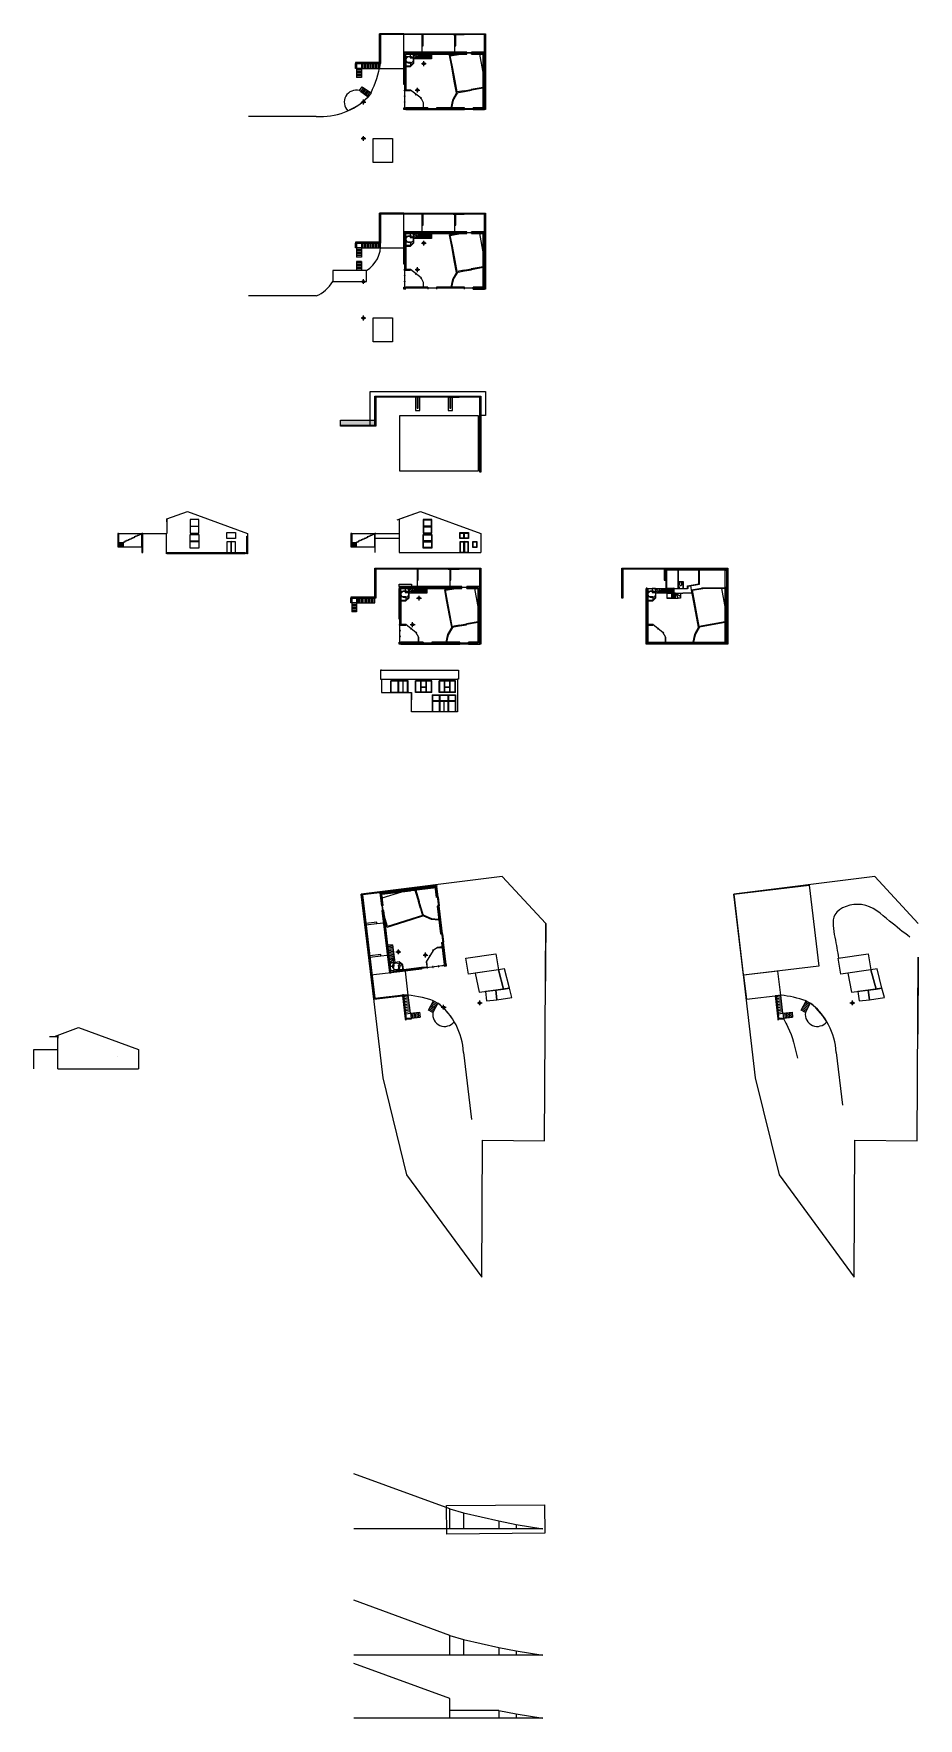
# Model space of a CAD drawing. Header units: centimetres. Extents: x 0 to 367702, y -133115 to 216934.
# Drawn here: x 183934 to 367702, y -133115 to 216934 of the extents above; entities that cross this region are included whole.
import ezdxf

# ---------------------------------------------------------------- set-up
doc = ezdxf.new("R2010")
doc.units = ezdxf.units.CM
doc.header["$PDMODE"] = 34
doc.header["$PDSIZE"] = 500
for name, color, linetype in [('A-FP 1', 2, 'Continuous'), ('A-Roof', 2, 'Continuous'), ('A-Wall', 30, 'Continuous'), ('AC-Calcul ratios', 4, 'Continuous'), ('cabanon', 3, 'Continuous'), ('Facade-VUE', 233, 'Continuous'), ('HACHURES', 18, 'Continuous'), ('I-Cloison', 11, 'Continuous'), ('I-STAIRS', 44, 'Continuous'), ('IS-Ouate', 253, 'Continuous'), ('Isolant pourtour radier', 36, 'Continuous'), ('Menuiseries', 60, 'Continuous'), ('Mobilier PMR', 201, 'Continuous'), ('Mur de soutenement', 1, 'Continuous'), ('Mur de soutenement-ajout-escalier', 244, 'Continuous'), ('Mur de soutenement-fondations', 242, 'Continuous'), ('Plan de masse ou contour exterieur', 30, 'Continuous'), ('Portes', 3, 'Continuous'), ('Radier', 5, 'Continuous')]:
    doc.layers.add(name, color=color, linetype=linetype)
picture_1 = doc.add_image_def('image1.png', size_in_pixel=(2332, 680))

msp = doc.modelspace()

# ---------------------------------------------------------------- hatches: boundary and pattern name
at = {"layer": 'HACHURES'}
h = msp.add_hatch(dxfattribs=at)
h.set_pattern_fill('AR-CONC', color=256)
h.set_pattern_definition([(50, (199215.38, 163481.26), (182.18467, -15.9391), [19.05, -209.55]), (355, (199215.38, 163481.26), (-35.2434, 191.05685), [15.24, -167.6406]), (100.45144, (199230.56, 163479.94), (146.94125, 175.11775), [16.19, -178.09024]), (46.1842, (199215.38, 163532.06), (271.07904, -42.0423), [28.575, -314.325]), (96.63556, (199237.97, 163528.56), (237.4041, 247.4261), [24.285, -267.1356]), (351.18415, (199215.38, 163532.06), (237.4041, 247.4261), [22.86, -251.4597]), (21, (199240.78, 163519.36), (151.6144, -102.2652), [19.05, -209.55]), (326, (199240.78, 163519.36), (61.80203, 184.18797), [15.24, -167.64]), (71.45144, (199253.42, 163510.84), (213.4164, 81.92277), [16.19, -178.08994]), (37.5, (199215.38, 163481.264), (3.0886, 84.55504), [0, -165.608, 0, -170.18, 0, -168.275]), (7.5, (199215.38, 163481.26), (66.81966, 100.18057), [0, -97.028, 0, -161.798, 0, -64.135]), (327.5, (199158.74, 163481.264), (135.590595, -5.728744), [0, -63.5, 0, -198.12, 0, -262.89]), (317.5, (199133.34, 163481.26), (148.12918, 25.4265), [0, -82.55, 0, -131.572, 0, -186.69])])
h.paths.add_polyline_path([(247701, 135408), (247701, 136608), (254801, 136608), (254801, 135408)])

# ---------------------------------------------------------------- linework, layer by layer
at = {"layer": 'A-FP 1'}
for p, q in [((206581, 113106), (211581, 113106)), ((254801, 112106), (259841, 112106)), ((255001, 113106), (259841, 113106)), ((183934, 5842), (188934, 5842))]:
    msp.add_line(p, q, dxfattribs=at)
at = {"layer": 'A-Roof'}
for p, q in [((211581, 116106), (215860, 117663)), ((211581, 116106), (215860, 117663)), ((211581, 115506), (211581, 116106)), ((211581, 116106), (211581, 113106)), ((215860, 117663), (228381, 113106)), ((259465, 115911), (264280, 117663)), ((260001, 116106), (264280, 117663)), ((264280, 117663), (276801, 113106)), ((228381, 113106), (228381, 112506)), ((276801, 113106), (276801, 112506)), ((188229, 8586), (193213, 10400)), ((188934, 8242), (188934, 8842)), ((188934, 8842), (188934, 8242)), ((193213, 10400), (205734, 5842)), ((205734, 5842), (205734, 5242))]:
    msp.add_line(p, q, dxfattribs=at)
at = {"layer": 'A-Wall'}
for p, q in [((273886, 212714), (273886, 213094)), ((274886, 212714), (274886, 213094)), ((261221, 206353), (260841, 206353)), ((260841, 201554), (261221, 201554)), ((265841, 201554), (265841, 201176)), ((267641, 201554), (267641, 201174)), ((273451, 201174), (273451, 201554)), ((275251, 201174), (275251, 201554)), ((273886, 175411), (273886, 175791)), ((274886, 175411), (274886, 175791)), ((261221, 169050), (260841, 169050)), ((260841, 164251), (261221, 164251)), ((265841, 164251), (265841, 163873)), ((267641, 164251), (267641, 163871)), ((273451, 163871), (273451, 164251)), ((275251, 163871), (275251, 164251)), ((259841, 116047), (259841, 109106)), ((211421, 113106), (211421, 108856)), ((272886, 101653), (272886, 102033)), ((273886, 101653), (273886, 102033)), ((311523, 101653), (313023, 101653)), ((260221, 95292), (259841, 95292)), ((259841, 90493), (260221, 90493)), ((264841, 90493), (264841, 90115)), ((266641, 90493), (266641, 90113)), ((272451, 90113), (272451, 90493)), ((274251, 90113), (274251, 90493)), ((256532, 35748), (256154, 35703)), ((267947, 37477), (267570, 37432)), ((268160, 35690), (267783, 35645)), ((256650, 34755), (256273, 34710)), ((268471, 29876), (268848, 29921)), ((268684, 28089), (269059, 28133)), ((264466, 22933), (264511, 22556)), ((269276, 23124), (269231, 23501)), ((188934, 1842), (188934, 8842))]:
    msp.add_line(p, q, dxfattribs=at)
for points in [[(273886, 213094), (260841, 213094), (260841, 212714)], [(260841, 206354), (260841, 212714)], [(261221, 212714), (273886, 212714)], [(261221, 211714), (261221, 206355)], [(274886, 212714), (277301, 212714), (277601, 212714), (277601, 213094), (276471, 213094), (274886, 213094)], [(261221, 201174), (260841, 201174), (260841, 201554)], [(265841, 201554), (261221, 201554)], [(261221, 201174), (273451, 201174)], [(273451, 201554), (267641, 201554)], [(275251, 201174), (277601, 201174), (277601, 201554), (275251, 201554)], [(273886, 175791), (260841, 175791), (260841, 175411)], [(260841, 169051), (260841, 175411)], [(261221, 175411), (273886, 175411)], [(274886, 175411), (277301, 175411), (277601, 175411), (277601, 175791), (276471, 175791), (274886, 175791)], [(261221, 174411), (261221, 169052)], [(261221, 163871), (260841, 163871), (260841, 164251)], [(265841, 164251), (261221, 164251)], [(273451, 164251), (267641, 164251)], [(275251, 163871), (277601, 163871), (277601, 164251), (275251, 164251)], [(272886, 102033), (259841, 102033), (259841, 101653)], [(259841, 95293), (259841, 101653)], [(260221, 101653), (272886, 101653)], [(273886, 101653), (276301, 101653), (276601, 101653), (276601, 102033), (275471, 102033), (273886, 102033)], [(260221, 100653), (260221, 95293)], [(260221, 90113), (259841, 90113), (259841, 90493)], [(264841, 90493), (260221, 90493)], [(260221, 90113), (272451, 90113)], [(272451, 90493), (266641, 90493)], [(274251, 90113), (276601, 90113), (276601, 90493), (274251, 90493)], [(267947, 37477), (267669, 39811), (267292, 39766), (267570, 37432)], [(256532, 35748), (256246, 38147), (256210, 38445), (255833, 38400), (255967, 37278), (256154, 35703)], [(267783, 35645), (268471, 29876)], [(269608, 23546), (268160, 35690)], [(256273, 34710), (257817, 21758), (258194, 21802)], [(258149, 22180), (256650, 34755)], [(268684, 28089), (269231, 23501)], [(264510, 22555), (258194, 21802)], [(259142, 22298), (264464, 22933)], [(269608, 23546), (269653, 23169), (269276, 23124)]]:
    msp.add_lwpolyline(points, dxfattribs=at)
for points in [[(311143, 90493), (311143, 101653), (311523, 101653), (311523, 90493)], [(311143, 90493), (327903, 90493), (327903, 90113), (311143, 90113)]]:
    msp.add_lwpolyline(points, close=True, dxfattribs=at)
at = {"layer": 'AC-Calcul ratios'}
for p, q in [((261221, 210614), (261221, 212714)), ((261221, 212714), (263021, 212714)), ((261221, 210218), (262181, 210218)), ((261221, 210118), (261221, 210218)), ((261221, 210118), (262221, 210118)), ((262181, 210218), (262758, 210784)), ((262221, 210118), (262901, 210784)), ((262901, 210784), (262758, 210784)), ((270309, 212458), (271760, 212714)), ((270764, 210029), (270309, 212458)), ((270481, 212336), (272623, 212714)), ((270911, 210054), (270482, 212337)), ((270911, 210054), (270764, 210029)), ((272623, 212714), (271760, 212714)), ((271464, 207108), (271316, 207082)), ((271772, 204649), (271316, 207082)), ((271893, 204824), (271464, 207108)), ((251873, 204917), (253443, 203846)), ((270909, 203154), (270562, 201554)), ((271051, 203099), (270716, 201554)), ((270909, 203154), (271051, 203099)), ((271772, 204649), (273407, 204937)), ((271930, 204676), (271772, 204649)), ((271902, 204574), (271772, 204649)), ((273380, 205086), (271893, 204824)), ((271902, 204574), (271965, 204683)), ((273407, 204937), (273380, 205086)), ((277301, 205777), (274847, 205345)), ((274873, 205195), (274847, 205345)), ((277301, 205625), (274873, 205196)), ((277301, 205625), (277301, 205777)), ((270562, 201554), (270716, 201554)), ((261221, 173311), (261221, 175411)), ((261221, 175411), (263021, 175411)), ((270309, 175155), (271760, 175411)), ((270764, 172726), (270309, 175155)), ((270481, 175033), (272623, 175411)), ((270911, 172751), (270482, 175033)), ((272623, 175411), (271760, 175411)), ((261221, 172915), (262181, 172915)), ((261221, 172815), (261221, 172915)), ((261221, 172815), (262221, 172815)), ((262181, 172915), (262758, 173481)), ((262221, 172815), (262901, 173481)), ((262901, 173481), (262758, 173481)), ((270911, 172751), (270764, 172726)), ((271464, 169805), (271316, 169779)), ((271772, 167345), (271316, 169779)), ((271893, 167521), (271464, 169805)), ((277301, 168474), (274847, 168042)), ((274873, 167892), (274847, 168042)), ((277301, 168322), (274873, 167893)), ((270909, 165851), (270562, 164251)), ((271051, 165796), (270716, 164251)), ((270909, 165851), (271051, 165796)), ((271772, 167345), (273407, 167634)), ((271930, 167373), (271772, 167345)), ((271902, 167270), (271772, 167345)), ((273380, 167783), (271893, 167521)), ((271902, 167270), (271965, 167379)), ((273407, 167634), (273380, 167783)), ((270562, 164251), (270716, 164251)), ((260221, 99553), (260221, 101653)), ((260221, 101653), (262021, 101653)), ((269309, 101397), (270760, 101653)), ((269481, 101275), (271623, 101653)), ((271623, 101653), (270760, 101653)), ((311523, 96493), (311523, 101653)), ((319763, 102192), (322133, 102610)), ((319763, 101653), (319763, 102192)), ((319863, 101653), (319763, 101653)), ((319863, 102108), (322233, 102526)), ((319863, 101653), (319863, 102108)), ((320611, 101397), (322629, 101753)), ((320782, 101275), (322925, 101653)), ((260221, 99157), (261181, 99157)), ((260221, 99057), (260221, 99157)), ((260221, 99057), (261221, 99057)), ((261181, 99157), (261758, 99723)), ((261221, 99057), (261901, 99723)), ((261901, 99723), (261758, 99723)), ((269764, 98967), (269309, 101397)), ((269911, 98993), (269482, 101275)), ((269911, 98993), (269764, 98967)), ((311523, 99157), (312482, 99157)), ((311523, 99057), (312523, 99057)), ((312482, 99157), (313060, 99723)), ((312523, 99057), (313203, 99723)), ((313203, 99723), (313060, 99723)), ((322074, 93587), (320611, 101397)), ((322195, 93763), (320784, 101275)), ((270464, 96047), (270316, 96021)), ((270772, 93587), (270316, 96021)), ((270893, 93763), (270464, 96047)), ((276301, 94716), (273847, 94283)), ((276301, 94564), (273873, 94135)), ((276301, 94564), (276301, 94716)), ((327577, 94712), (322195, 93763)), ((327603, 94564), (322267, 93621)), ((327603, 90493), (327603, 95493)), ((269909, 92093), (269562, 90493)), ((270051, 92038), (269716, 90493)), ((269909, 92093), (270051, 92038)), ((270772, 93587), (272407, 93875)), ((270930, 93615), (270772, 93587)), ((270902, 93512), (270772, 93587)), ((272380, 94025), (270893, 93763)), ((270902, 93512), (270965, 93621)), ((272407, 93875), (272380, 94025)), ((273873, 94134), (273847, 94283)), ((321211, 92093), (320864, 90493)), ((321353, 92038), (321017, 90493)), ((322074, 93587), (321211, 92093)), ((322267, 93621), (321353, 92038)), ((269562, 90493), (269716, 90493)), ((321714, 90493), (327603, 90493)), ((263285, 38986), (263134, 38968)), ((263134, 38968), (263854, 36582)), ((263285, 38986), (263998, 36626)), ((263999, 36626), (263854, 36582)), ((264430, 35200), (264284, 35156)), ((264284, 35156), (264721, 33711)), ((264909, 33611), (264430, 35200)), ((257428, 31419), (256800, 33502)), ((256800, 33502), (256902, 32644)), ((257327, 31234), (256902, 32644)), ((259686, 31974), (257327, 31234)), ((259643, 32116), (257428, 31420)), ((259643, 32116), (259686, 31974)), ((264721, 33711), (262503, 33014)), ((262503, 33014), (262547, 32870)), ((264909, 33611), (262547, 32870)), ((264968, 33749), (264853, 33799)), ((264863, 33764), (264909, 33611)), ((264968, 33749), (264909, 33611)), ((266495, 32931), (266533, 33078)), ((266495, 32931), (268125, 32776)), ((266533, 33078), (268107, 32928)), ((268125, 32776), (268107, 32928)), ((258149, 22180), (257936, 23967)), ((260235, 22428), (258149, 22180)), ((260609, 23480), (259867, 24076)), ((259867, 24076), (259884, 23935)), ((260515, 23428), (259884, 23935)), ((260628, 22475), (260515, 23428)), ((260727, 22487), (260609, 23480)), ((260727, 22487), (260628, 22475)), ((266998, 13821), (267876, 15506)), ((344392, 13821), (345270, 15506))]:
    msp.add_line(p, q, dxfattribs=at)
for points in [[(262801, 212714), (262901, 212714), (262901, 211714), (262801, 211714)], [(262801, 175411), (262901, 175411), (262901, 174411), (262801, 174411)], [(259841, 102033), (259841, 102533), (262441, 102533), (262441, 102033)], [(261801, 101653), (261901, 101653), (261901, 100653), (261801, 100653)], [(313103, 101653), (313203, 101653), (313203, 100653), (313103, 100653)], [(257962, 23749), (257951, 23848), (258944, 23966), (258955, 23867)]]:
    msp.add_lwpolyline(points, close=True, dxfattribs=at)
for points in [[(276516, 212714), (277301, 208527)], [(276516, 175411), (277301, 171224)], [(275516, 101653), (276301, 97466)], [(326818, 101653), (327603, 97466)], [(256339, 37367), (260403, 38642)]]:
    msp.add_lwpolyline(points, dxfattribs=at)
msp.add_lwpolyline([(317833, 101653), (318103, 101653), (318103, 101803, 0.4142136), (317853, 102053), (317833, 102053)], format="xyb", close=True, dxfattribs=at)
msp.add_lwpolyline([(318067, 102953), (318067, 102503, 0.4142136), (318317, 102253), (318350, 102253, 0.4142136), (318600, 102503), (318600, 102953), (318067, 102953)], format="xyb", dxfattribs=at)
for centre, radius, start, end in [((250932, 202703), 2488, 74.14847, 225.85153), ((244500, 212265), 12282, 292.49612, 316.72653), ((260575, 5630), 12282, 29.29512, 53.52553), ((337969, 5630), 12282, 29.29512, 53.52553), ((269308, 13148), 2488, 170.94747, 322.65053), ((346702, 13148), 2488, 170.94747, 322.65053)]:
    msp.add_arc(centre, radius, start, end, dxfattribs=at)
at = {"layer": 'cabanon'}
for p, q in [((270408, -89596), (250408, -82317)), ((273252, -90443), (273252, -93733)), ((270408, -93733), (250408, -93733)), ((280528, -92104), (280528, -93733)), ((284175, -92830), (284175, -93733)), ((270408, -115877), (250408, -108598)), ((273252, -116724), (273252, -120014)), ((280528, -118384), (280528, -120014)), ((270408, -120014), (250408, -120014)), ((270408, -128978), (250408, -121698)), ((284175, -119111), (284175, -120014)), ((280528, -131485), (270408, -131485)), ((280528, -131485), (280528, -133115)), ((284175, -132212), (284175, -133115)), ((270408, -133115), (250408, -133115))]:
    msp.add_line(p, q, dxfattribs=at)
for points in [[(281253, 41808), (251996, 38144), (256449, -15), (261405, -20194), (276998, -41482), (277141, -13011), (290062, -13100), (290308, 32057), (281253, 41808)], [(358647, 41808), (329390, 38144), (333843, -15), (338798, -20194), (354391, -41482), (354535, -13011), (367456, -13100), (367663, 25057)], [(367702, 32057), (358647, 41808)], [(280464, 22424), (274229, 21485), (273691, 24826), (279926, 25765), (280464, 22424)], [(357858, 22424), (351623, 21485), (351084, 24826), (357320, 25765), (357858, 22424)], [(281524, 18429), (282763, 18589), (281752, 22619), (280464, 22424), (281524, 18429)], [(358917, 18429), (360157, 18589), (359145, 22619), (357858, 22424), (358917, 18429)], [(277758, 17942), (278016, 15939), (280165, 16206), (279905, 18220), (277758, 17942)], [(282763, 18589), (279905, 18220), (280165, 16206), (283258, 16636), (282763, 18589)], [(355151, 17942), (355410, 15939), (357558, 16206), (357298, 18220), (355151, 17942)], [(360157, 18589), (357298, 18220), (357558, 16206), (360652, 16636), (360157, 18589)], [(289719, -93733), (270408, -93733), (270408, -89596)], [(270408, -89596), (273252, -90443), (280528, -92104), (284175, -92830), (289719, -93733)], [(289719, -120014), (270408, -120014), (270408, -115877)], [(270408, -115877), (273252, -116724), (280528, -118384), (284175, -119111), (289719, -120014)], [(289719, -133115), (270408, -133115), (270408, -128978)], [(280528, -131485), (284175, -132212), (289719, -133115)]]:
    msp.add_lwpolyline(points, dxfattribs=at)
for points in [[(275636, 21697), (276450, 17773), (281524, 18429), (280464, 22424)], [(353030, 21697), (353844, 17773), (358917, 18429), (357858, 22424)]]:
    msp.add_lwpolyline(points, close=True, dxfattribs=at)
msp.add_spline([(365952, 29178), (361751, 32543), (355914, 35966), (350374, 33826), (350371, 29166), (351135, 24833)], degree=3, dxfattribs=at)
at = {"layer": 'Facade-VUE'}
for p, q in [((273271, 112086), (273271, 113176)), ((273351, 112006), (273351, 113256)), ((273431, 112086), (273431, 113176))]:
    msp.add_line(p, q, dxfattribs=at)
for points in [[(216421, 114606), (218221, 114606), (218221, 115956), (216421, 115956)], [(264841, 114606), (266641, 114606), (266641, 115956), (264841, 115956)], [(264921, 114686), (266561, 114686), (266561, 115876), (264921, 115876)], [(216421, 113156), (218221, 113156), (218221, 114506), (216421, 114506)], [(218221, 111506), (216421, 111506), (216421, 112856), (218221, 112856)], [(225831, 112006), (224031, 112006), (224031, 113256), (225831, 113256)], [(264841, 113156), (266641, 113156), (266641, 114506), (264841, 114506)], [(266641, 111506), (264841, 111506), (264841, 112856), (266641, 112856)], [(264921, 113236), (266561, 113236), (266561, 114426), (264921, 114426)], [(266561, 111586), (264921, 111586), (264921, 112776), (266561, 112776)], [(274251, 112006), (272451, 112006), (272451, 113256), (274251, 113256)], [(218221, 110056), (216421, 110056), (216421, 111406), (218221, 111406)], [(224031, 109106), (224931, 109106), (224931, 111356), (224031, 111356)], [(224931, 109106), (225831, 109106), (225831, 111356), (224931, 111356)], [(266641, 110056), (264841, 110056), (264841, 111406), (266641, 111406)], [(266561, 110136), (264921, 110136), (264921, 111326), (266561, 111326)], [(272451, 109106), (273351, 109106), (273351, 111356), (272451, 111356)], [(272531, 109186), (273271, 109186), (273271, 111276), (272531, 111276)], [(273351, 109106), (274251, 109106), (274251, 111356), (273351, 111356)], [(273431, 109186), (274171, 109186), (274171, 111276), (273431, 111276)], [(275086, 111356), (275086, 110206), (276051, 110206), (276051, 111356)], [(275166, 111276), (275166, 110286), (275971, 110286), (275971, 111276)]]:
    msp.add_lwpolyline(points, close=True, dxfattribs=at)
for points in [[(273271, 112086), (272531, 112086), (272531, 113176), (273271, 113176)], [(273431, 113176), (274171, 113176), (274171, 112086), (273431, 112086)]]:
    msp.add_lwpolyline(points, dxfattribs=at)
at = {"layer": 'I-Cloison'}
for p, q in [((264585, 214434), (264586, 213094)), ((271361, 214434), (271361, 213094)), ((277301, 212714), (277301, 206714)), ((260901, 205104), (260901, 205204)), ((264585, 177131), (264586, 175791)), ((271361, 177131), (271361, 175791)), ((260901, 167801), (260901, 167901)), ((225102, 111606), (225102, 111606)), ((273522, 111606), (273522, 111606)), ((315357, 101653), (315357, 105673)), ((315357, 105673), (315457, 105673)), ((315457, 101753), (315457, 105673)), ((317733, 105673), (317733, 102953)), ((317733, 105673), (317833, 105673)), ((317833, 105673), (317833, 103053)), ((321913, 105673), (322133, 105673)), ((322133, 102610), (322133, 105673)), ((322133, 105673), (322233, 105673)), ((322233, 105453), (322233, 105673)), ((322233, 102526), (322233, 105673)), ((263585, 103373), (263586, 102033)), ((270361, 103373), (270361, 102033)), ((276301, 101653), (276301, 95653)), ((317733, 102953), (317733, 101653)), ((317733, 102953), (317733, 102483)), ((318103, 101653), (317733, 101653)), ((317833, 103883), (317833, 103153)), ((318833, 102953), (317833, 102953)), ((317833, 102953), (317833, 101653)), ((318833, 101653), (318833, 102953)), ((318933, 101653), (318833, 101653)), ((318933, 101653), (318933, 103053)), ((327603, 101753), (322629, 101753)), ((327603, 101653), (322925, 101653)), ((327603, 101653), (327603, 95653)), ((259901, 94043), (259901, 94143)), ((311523, 90493), (314523, 90495)), ((256246, 38147), (262204, 38857)), ((255241, 32044), (256572, 32203)), ((256043, 25316), (257374, 25476)), ((265744, 22763), (265645, 22751)), ((201406, 4342), (201406, 4342))]:
    msp.add_line(p, q, dxfattribs=at)
for points in [[(260901, 205104), (262221, 205104), (262221, 205204), (260901, 205204)], [(264921, 201556), (264921, 202556), (264821, 202556), (264821, 201556)], [(260901, 167801), (262221, 167801), (262221, 167901), (260901, 167901)], [(264921, 164253), (264921, 165253), (264821, 165253), (264821, 164253)], [(315457, 101753), (316903, 101755), (316903, 101655), (315357, 101653)], [(318933, 103053), (317833, 103053)], [(259901, 94043), (261221, 94043), (261221, 94143), (259901, 94143)], [(263921, 90495), (263921, 91495), (263821, 91495), (263821, 90495)], [(311523, 94043), (312523, 94043), (312523, 94143), (311523, 94143)], [(315223, 90495), (315223, 91495), (315123, 91495), (315123, 90495)], [(268791, 27175), (267798, 27056), (267810, 26957), (268803, 27075)], [(265744, 22763), (265588, 24074), (265488, 24062), (265645, 22751)]]:
    msp.add_lwpolyline(points, dxfattribs=at)
for points in [[(260901, 203904), (261101, 203904), (261101, 204004), (260901, 204004)], [(263341, 204464), (263213, 204311), (263289, 204246), (263418, 204400)], [(264453, 203609), (264300, 203480), (264364, 203404), (264518, 203532)], [(260901, 202704), (261101, 202704), (261101, 202804), (260901, 202804)], [(260901, 166601), (261101, 166601), (261101, 166701), (260901, 166701)], [(260901, 165401), (261101, 165401), (261101, 165501), (260901, 165501)], [(263341, 167161), (263213, 167008), (263289, 166943), (263418, 167097)], [(264453, 166306), (264300, 166177), (264364, 166101), (264518, 166229)], [(259901, 92843), (260101, 92843), (260101, 92943), (259901, 92943)], [(259901, 91643), (260101, 91643), (260101, 91743), (259901, 91743)], [(262341, 93403), (262213, 93249), (262289, 93185), (262418, 93338)], [(263453, 92547), (263300, 92419), (263364, 92342), (263518, 92471)], [(313643, 93403), (313514, 93249), (313591, 93185), (313720, 93338)], [(314755, 92547), (314602, 92419), (314666, 92342), (314820, 92471)], [(266091, 25261), (266258, 25152), (266313, 25236), (266145, 25345)], [(266808, 26467), (266954, 26330), (267022, 26403), (266877, 26540)], [(266935, 22905), (266912, 23104), (266812, 23092), (266836, 22893)], [(268127, 23047), (268103, 23246), (268004, 23234), (268028, 23035)]]:
    msp.add_lwpolyline(points, close=True, dxfattribs=at)
at = {"layer": 'I-STAIRS'}
for p, q in [((255801, 210734), (251501, 210734)), ((252318, 209734), (252318, 210734)), ((252635, 209734), (252635, 210734)), ((252951, 209734), (252951, 210734)), ((253268, 209734), (253268, 210734)), ((253585, 209734), (253585, 210734)), ((253901, 209734), (253901, 210734)), ((254218, 209734), (254218, 210734)), ((254535, 209734), (254535, 210734)), ((254851, 209734), (254851, 210734)), ((255168, 209734), (255168, 210734)), ((255485, 209734), (255485, 210734)), ((255801, 209734), (255801, 210734)), ((263901, 211714), (262901, 212714)), ((263901, 211714), (262901, 212128)), ((263901, 211714), (263487, 212714)), ((263901, 212714), (263901, 211714)), ((264171, 212714), (264171, 211714)), ((264441, 212714), (264441, 211714)), ((264711, 212714), (264711, 211714)), ((264981, 212714), (264981, 211714)), ((265251, 212714), (265251, 211714)), ((265521, 212714), (265521, 211714)), ((265791, 212714), (265791, 211714)), ((266061, 212714), (266061, 211714)), ((266331, 212714), (266331, 211714)), ((266601, 211714), (266601, 212714)), ((251001, 209734), (251001, 207834)), ((252001, 209417), (251001, 209417)), ((252001, 209101), (251001, 209101)), ((252001, 208784), (251001, 208784)), ((252001, 208467), (251001, 208467)), ((252001, 208151), (251001, 208151)), ((252001, 207834), (251001, 207834)), ((252001, 209734), (255801, 209734)), ((252001, 209734), (252001, 207834)), ((252437, 205743), (251873, 204917)), ((252699, 205565), (252135, 204739)), ((252960, 205386), (252396, 204560)), ((253222, 205208), (252658, 204382)), ((253483, 205029), (252920, 204203)), ((253745, 204850), (253181, 204025)), ((263901, 174411), (262901, 175411)), ((263901, 174411), (263487, 175411)), ((263901, 175411), (263901, 174411)), ((264171, 175411), (264171, 174411)), ((264441, 175411), (264441, 174411)), ((264711, 175411), (264711, 174411)), ((264981, 175411), (264981, 174411)), ((265251, 175411), (265251, 174411)), ((265521, 175411), (265521, 174411)), ((265791, 175411), (265791, 174411)), ((266061, 175411), (266061, 174411)), ((266331, 175411), (266331, 174411)), ((266601, 174411), (266601, 175411)), ((251001, 172431), (251001, 170531)), ((252001, 172114), (251001, 172114)), ((252001, 171798), (251001, 171798)), ((255801, 173431), (251501, 173431)), ((252001, 172431), (255801, 172431)), ((252001, 172431), (252001, 170531)), ((252318, 172431), (252318, 173431)), ((252635, 172431), (252635, 173431)), ((252951, 172431), (252951, 173431)), ((253268, 172431), (253268, 173431)), ((253585, 172431), (253585, 173431)), ((253901, 172431), (253901, 173431)), ((254218, 172431), (254218, 173431)), ((254535, 172431), (254535, 173431)), ((254851, 172431), (254851, 173431)), ((255168, 172431), (255168, 173431)), ((255485, 172431), (255485, 173431)), ((255801, 172431), (255801, 173431)), ((263901, 174411), (262901, 174825)), ((252001, 171481), (251001, 171481)), ((252001, 171164), (251001, 171164)), ((252001, 170848), (251001, 170848)), ((252001, 170531), (251001, 170531)), ((251001, 169631), (251001, 167731)), ((252001, 169631), (251001, 169631)), ((252001, 169314), (251001, 169314)), ((252001, 168998), (251001, 168998)), ((252001, 168681), (251001, 168681)), ((252001, 168364), (251001, 168364)), ((252001, 168048), (251001, 168048)), ((252001, 169631), (252001, 167731)), ((249652, 167731), (248652, 167731)), ((204481, 112056), (204165, 112056)), ((204165, 112056), (204165, 111906)), ((204798, 112206), (204481, 112206)), ((204481, 112206), (204481, 112056)), ((205115, 112356), (204798, 112356)), ((204798, 112356), (204798, 112206)), ((205431, 112506), (205115, 112506)), ((205115, 112506), (205115, 112356)), ((205748, 112656), (205431, 112656)), ((205431, 112656), (205431, 112506)), ((206065, 112806), (205748, 112806)), ((205748, 112806), (205748, 112656)), ((206381, 112956), (206065, 112956)), ((206065, 112956), (206065, 112806)), ((206381, 110306), (206381, 113106)), ((206381, 113106), (206381, 112956)), ((252901, 112056), (252585, 112056)), ((252585, 112056), (252585, 111906)), ((253218, 112206), (252901, 112206)), ((252901, 112206), (252901, 112056)), ((253535, 112356), (253218, 112356)), ((253218, 112356), (253218, 112206)), ((253851, 112506), (253535, 112506)), ((253535, 112506), (253535, 112356)), ((254168, 112656), (253851, 112656)), ((253851, 112656), (253851, 112506)), ((254485, 112806), (254168, 112806)), ((254168, 112806), (254168, 112656)), ((254801, 112956), (254485, 112956)), ((254485, 112956), (254485, 112806)), ((254801, 110306), (254801, 113106)), ((254801, 113106), (254801, 112956)), ((202581, 111156), (201581, 111156)), ((201581, 110306), (201581, 111156)), ((201581, 111156), (201581, 110406)), ((201581, 111006), (202581, 111006)), ((201581, 110856), (202581, 110856)), ((201581, 110706), (202581, 110706)), ((201581, 110556), (202581, 110556)), ((201581, 110406), (202581, 110406)), ((202898, 111306), (202581, 111306)), ((202581, 111306), (202581, 111156)), ((202581, 110306), (202581, 111156)), ((203215, 111456), (202898, 111456)), ((202898, 111456), (202898, 111306)), ((203531, 111606), (203215, 111606)), ((203215, 111606), (203215, 111456)), ((203848, 111756), (203531, 111756)), ((203531, 111756), (203531, 111606)), ((204165, 111906), (203848, 111906)), ((203848, 111906), (203848, 111756)), ((251001, 111156), (250001, 111156)), ((250001, 110306), (250001, 111156)), ((250001, 111156), (250001, 110406)), ((250001, 111006), (251001, 111006)), ((250001, 110856), (251001, 110856)), ((250001, 110706), (251001, 110706)), ((250001, 110556), (251001, 110556)), ((250001, 110406), (251001, 110406)), ((251318, 111306), (251001, 111306)), ((251001, 111306), (251001, 111156)), ((251001, 110306), (251001, 111156)), ((251635, 111456), (251318, 111456)), ((251318, 111456), (251318, 111306)), ((251951, 111606), (251635, 111606)), ((251635, 111606), (251635, 111456)), ((252268, 111756), (251951, 111756)), ((251951, 111756), (251951, 111606)), ((252585, 111906), (252268, 111906)), ((252268, 111906), (252268, 111756)), ((262901, 100653), (261901, 101653)), ((262901, 100653), (262487, 101653)), ((262901, 101653), (262901, 100653)), ((263171, 101653), (263171, 100653)), ((263441, 101653), (263441, 100653)), ((263711, 101653), (263711, 100653)), ((263981, 101653), (263981, 100653)), ((264251, 101653), (264251, 100653)), ((264521, 101653), (264521, 100653)), ((264791, 101653), (264791, 100653)), ((265061, 101653), (265061, 100653)), ((265331, 101653), (265331, 100653)), ((265601, 100653), (265601, 101653)), ((314203, 100653), (313203, 101653)), ((314203, 100653), (313789, 101653)), ((314203, 101653), (314203, 100653)), ((314473, 101653), (314473, 100653)), ((314743, 101653), (314743, 100653)), ((315013, 101653), (315013, 100653)), ((315283, 101653), (315283, 100653)), ((315553, 101653), (315553, 100653)), ((315823, 101653), (315823, 100653)), ((316093, 101653), (316093, 100653)), ((316363, 101653), (316363, 100653)), ((316633, 101653), (316633, 100653)), ((316903, 100653), (316903, 101653)), ((322273, 101653), (322273, 101653)), ((322843, 101653), (322843, 101653)), ((250001, 98673), (250001, 96773)), ((251001, 98356), (250001, 98356)), ((251001, 98039), (250001, 98039)), ((254801, 99673), (250501, 99673)), ((251001, 98673), (254801, 98673)), ((251001, 98673), (251001, 96773)), ((251318, 98673), (251318, 99673)), ((251635, 98673), (251635, 99673)), ((251951, 98673), (251951, 99673)), ((252268, 98673), (252268, 99673)), ((252585, 98673), (252585, 99673)), ((252901, 98673), (252901, 99673)), ((253218, 98673), (253218, 99673)), ((253535, 98673), (253535, 99673)), ((253851, 98673), (253851, 99673)), ((254168, 98673), (254168, 99673)), ((254485, 98673), (254485, 99673)), ((254801, 98673), (254801, 99673)), ((262901, 100653), (261901, 101067)), ((314203, 100653), (313203, 101067)), ((315457, 100653), (318803, 100653)), ((317267, 100653), (318267, 100653)), ((317267, 100653), (318267, 100075)), ((317267, 100653), (317844, 99653)), ((317803, 99653), (317803, 99653)), ((318267, 99653), (317803, 99653)), ((318267, 100653), (318267, 99653)), ((320751, 100653), (318803, 100653)), ((318803, 100653), (318803, 100653)), ((251001, 97723), (250001, 97723)), ((251001, 97406), (250001, 97406)), ((251001, 97089), (250001, 97089)), ((251001, 96773), (250001, 96773)), ((258506, 27640), (257513, 27522)), ((257545, 27254), (258537, 27372)), ((257576, 26986), (258569, 27104)), ((257608, 26718), (258601, 26836)), ((257640, 26450), (258633, 26568)), ((257672, 26181), (258665, 26300)), ((257704, 25913), (258697, 26032)), ((257736, 25645), (258729, 25764)), ((257768, 25377), (258761, 25496)), ((257800, 25109), (258793, 25227)), ((257832, 24841), (258825, 24959)), ((258825, 24959), (257881, 24430)), ((258825, 24959), (257951, 23848)), ((258825, 24959), (258532, 23917)), ((261750, 17151), (260757, 17032)), ((260757, 17032), (261266, 12763)), ((261788, 16836), (260795, 16718)), ((261825, 16522), (260832, 16403)), ((261863, 16207), (260870, 16089)), ((261900, 15893), (260907, 15775)), ((261938, 15579), (260945, 15460)), ((261975, 15264), (260982, 15146)), ((262013, 14950), (261020, 14831)), ((262050, 14635), (261057, 14517)), ((262088, 14321), (261095, 14202)), ((262125, 14006), (261132, 13888)), ((262200, 13377), (261750, 17151)), ((266111, 14283), (266998, 13821)), ((266258, 14564), (267144, 14101)), ((266404, 14844), (267291, 14382)), ((266550, 15125), (267437, 14663)), ((266697, 15406), (267583, 14944)), ((266843, 15687), (267730, 15225)), ((339144, 17151), (338151, 17032)), ((338151, 17032), (338660, 12763)), ((339181, 16836), (338188, 16718)), ((339219, 16522), (338226, 16403)), ((339256, 16207), (338263, 16089)), ((339294, 15893), (338301, 15775)), ((339331, 15579), (338338, 15460)), ((339369, 15264), (338376, 15146)), ((339406, 14950), (338413, 14831)), ((339444, 14635), (338451, 14517)), ((339481, 14321), (338488, 14202)), ((339519, 14006), (338526, 13888)), ((339594, 13377), (339144, 17151)), ((343505, 14283), (344392, 13821)), ((343651, 14564), (344538, 14101)), ((343797, 14844), (344684, 14382)), ((343944, 15125), (344831, 14663)), ((344090, 15406), (344977, 14944)), ((344236, 15687), (345123, 15225)), ((262163, 13692), (261170, 13573)), ((262200, 13377), (264087, 13602)), ((262318, 12384), (264205, 12609)), ((262514, 13415), (262633, 12422)), ((262829, 13452), (262947, 12459)), ((263143, 13490), (263262, 12497)), ((263458, 13527), (263576, 12534)), ((263772, 13565), (263891, 12572)), ((264087, 13602), (264205, 12609)), ((339556, 13692), (338563, 13573)), ((339594, 13377), (341480, 13602)), ((339712, 12384), (341599, 12609)), ((339908, 13415), (340026, 12422)), ((340222, 13452), (340341, 12459)), ((340537, 13490), (340655, 12497)), ((340851, 13527), (340970, 12534)), ((341166, 13565), (341284, 12572)), ((341480, 13602), (341599, 12609))]:
    msp.add_line(p, q, dxfattribs=at)
for points in [[(255801, 209734), (260841, 209734), (260841, 216934), (255801, 216934), (255801, 209734)], [(255801, 172431), (260841, 172431), (260841, 179631), (255801, 179631), (255801, 172431)], [(315457, 100653), (315457, 99653)], [(316457, 100653), (316457, 99653), (315457, 99653), (317803, 99653)], [(261750, 17151), (261154, 22155), (254004, 21303), (254601, 16298), (261750, 17151)], [(339144, 17151), (338547, 22155), (331398, 21303), (331994, 16298), (339144, 17151)]]:
    msp.add_lwpolyline(points, dxfattribs=at)
for points in [[(251001, 210734), (252001, 210734), (252001, 209734), (251001, 209734)], [(262901, 212714), (266601, 212714), (266601, 211714), (262901, 211714)], [(251612, 205096), (252176, 205922), (254006, 204672), (253443, 203846)], [(262901, 175411), (266601, 175411), (266601, 174411), (262901, 174411)], [(251001, 173431), (252001, 173431), (252001, 172431), (251001, 172431)], [(253076, 165431), (253076, 167731), (246076, 167731), (246076, 165431)], [(261901, 101653), (265601, 101653), (265601, 100653), (261901, 100653)], [(313203, 101653), (316903, 101653), (316903, 100653), (313203, 100653)], [(250001, 99673), (251001, 99673), (251001, 98673), (250001, 98673)], [(316457, 99653), (316727, 99653), (316727, 100653), (316457, 100653)], [(316727, 99653), (316997, 99653), (316997, 100653), (316727, 100653)], [(316997, 99653), (317267, 99653), (317267, 100653), (316997, 100653)], [(257951, 23848), (257513, 27522), (258506, 27640), (258944, 23966)], [(266852, 13540), (265965, 14002), (266989, 15968), (267876, 15506)], [(344245, 13540), (343358, 14002), (344383, 15968), (345270, 15506)], [(261325, 12266), (261207, 13259), (262200, 13377), (262318, 12384)], [(338719, 12266), (338601, 13259), (339594, 13377), (339712, 12384)]]:
    msp.add_lwpolyline(points, close=True, dxfattribs=at)
for centre, radius, start, end in [((233126, 214902), 23252, 333.8969, 349.67277), ((243501, 213713), 14006, 266.38568, 315.21616), ((249795, 173015), 6221, 301.84137, 3.83085), ((239591, 169414), 7611, 293.43903, 328.44555), ((259303, -5977), 23252, 70.6959, 86.47176), ((259256, 4466), 14006, 3.18468, 52.01516), ((336575, -6419), 23710, 70.77215, 83.77938), ((336649, 4466), 14006, 3.18468, 52.01516)]:
    msp.add_arc(centre, radius, start, end, dxfattribs=at)
msp.add_spline([(339736, 12186), (340625, 10531), (342591, 4045)], degree=3, dxfattribs=at)
at = {"layer": 'IS-Ouate'}
for points in [[(315457, 105673), (317733, 105673), (317733, 105453), (315457, 105453), (315457, 105673)], [(317833, 105673), (322133, 105673), (322133, 105453), (317833, 105453), (317833, 105673)], [(322233, 105673), (327903, 105673), (327903, 105453), (322233, 105453), (322233, 105673)], [(327903, 101873), (327603, 101873), (327603, 105453), (327903, 105453), (327903, 101873)]]:
    msp.add_lwpolyline(points, dxfattribs=at)
at = {"layer": 'Isolant pourtour radier'}
for points in [[(277601, 201334), (277301, 201334), (277301, 212934), (277601, 212934)], [(277601, 164031), (277301, 164031), (277301, 175631), (277601, 175631)], [(327903, 90273), (327603, 90273), (327603, 101873), (327903, 101873)], [(267510, 39792), (267546, 39494), (256027, 38121), (255992, 38419)]]:
    msp.add_lwpolyline(points, close=True, dxfattribs=at)
for points in [[(277301, 201554), (277301, 212714)], [(276301, 90493), (276301, 101653)], [(276601, 101873), (276601, 90273)], [(267327, 39468), (256246, 38147)]]:
    msp.add_lwpolyline(points, dxfattribs=at)
at = {"layer": 'Menuiseries'}
for p, q in [((266693, 79585), (266693, 76045)), ((266693, 79585), (271573, 79585)), ((266773, 79505), (266773, 76045)), ((266773, 79505), (266773, 76045)), ((266773, 79505), (266773, 76045)), ((266773, 79505), (271493, 79505)), ((271493, 78295), (266773, 78295)), ((271493, 78195), (266773, 78195)), ((268193, 79505), (268193, 78295)), ((268193, 78195), (268193, 76045)), ((268273, 79505), (268273, 78295)), ((268273, 78195), (268273, 76045)), ((269133, 78195), (269133, 76045)), ((270293, 78195), (269893, 78195)), ((269993, 79505), (269993, 78295)), ((269993, 78195), (269993, 76045)), ((270073, 79505), (270073, 78295)), ((270073, 78195), (270073, 76045)), ((271493, 79505), (271493, 76045)), ((271573, 79585), (271573, 76045)), ((187229, 8586), (188934, 8586)), ((188934, 5842), (188934, 8242)), ((188934, 5842), (188934, 8242))]:
    msp.add_line(p, q, dxfattribs=at)
at = {"layer": 'Mobilier PMR'}
for points in [[(261221, 212714), (262121, 212714), (262121, 212114), (261221, 212114)], [(262801, 212714), (262121, 212714), (262121, 211914), (262801, 211914)], [(261221, 175411), (262121, 175411), (262121, 174811), (261221, 174811)], [(262801, 175411), (262121, 175411), (262121, 174611), (262801, 174611)], [(260221, 101653), (261121, 101653), (261121, 101053), (260221, 101053)], [(261801, 101653), (261121, 101653), (261121, 100853), (261801, 100853)], [(311523, 101653), (312423, 101653), (312423, 101053), (311523, 101053)], [(313103, 101653), (312423, 101653), (312423, 100853), (313103, 100853)], [(257962, 23749), (258043, 23073), (258837, 23168), (258757, 23843)], [(258149, 22180), (258043, 23073), (258639, 23145), (258745, 22251)]]:
    msp.add_lwpolyline(points, close=True, dxfattribs=at)
for points in [[(262181, 210218), (261221, 210218), (261221, 211018), (262221, 211018), (262221, 210258)], [(262181, 172915), (261221, 172915), (261221, 173715), (262221, 173715), (262221, 172955)], [(261181, 99157), (260221, 99157), (260221, 99957), (261221, 99957), (261221, 99197)], [(312482, 99157), (311523, 99157), (311523, 99957), (312523, 99957), (312523, 99197)], [(260515, 23428), (260628, 22475), (259834, 22381), (259715, 23374), (260470, 23464)]]:
    msp.add_lwpolyline(points, dxfattribs=at)
for centre in [(262040, 211514), (262040, 174210), (261040, 100452), (312342, 100452), (259245, 23134)]:
    msp.add_circle(centre, 750, dxfattribs=at)
at = {"layer": 'Mur de soutenement'}
for p, q in [((255801, 210934), (251001, 210934)), ((251001, 210934), (251001, 210734)), ((251001, 210734), (255801, 210734)), ((251201, 210734), (251001, 210734)), ((255801, 210734), (255801, 210934)), ((255801, 210734), (255801, 210934)), ((256001, 210734), (256001, 210934)), ((256001, 210734), (256001, 210934)), ((242618, 199734), (228556, 199734)), ((255801, 173631), (251001, 173631)), ((251001, 173631), (251001, 173431)), ((251001, 173431), (255801, 173431)), ((251201, 173431), (251001, 173431)), ((255801, 173431), (255801, 173631)), ((255801, 173431), (255801, 173631)), ((256001, 173431), (256001, 173631)), ((256001, 173431), (256001, 173631)), ((242618, 162431), (228556, 162431)), ((201581, 113106), (206381, 113106)), ((201581, 113106), (201581, 110306)), ((206381, 113106), (206381, 110106)), ((228381, 112906), (228381, 108856)), ((250001, 113106), (249801, 113106)), ((249801, 113106), (249801, 110306)), ((250001, 113106), (254801, 113106)), ((250001, 113106), (250001, 110306)), ((250001, 110306), (250001, 113106)), ((254801, 113106), (254801, 110106)), ((255001, 113106), (254801, 113106)), ((254801, 113106), (254801, 109106)), ((276801, 112906), (276801, 109106)), ((201581, 110306), (206381, 110306)), ((206381, 111106), (206381, 110106)), ((228381, 108856), (228181, 108856)), ((249801, 110306), (250001, 110306)), ((250001, 110306), (254801, 110306)), ((254801, 111106), (254801, 110106)), ((254801, 99873), (250001, 99873)), ((250001, 99873), (250001, 99673)), ((250001, 99673), (254801, 99673)), ((250201, 99673), (250001, 99673)), ((254801, 99673), (254801, 99873)), ((254801, 99673), (254801, 99873)), ((290308, 32057), (290221, 16057)), ((367702, 25057), (367615, 9057)), ((260734, 17231), (260535, 17207)), ((260734, 17231), (260535, 17207)), ((260757, 17032), (260559, 17009)), ((260757, 17032), (260559, 17009)), ((260559, 17009), (261127, 12242)), ((261325, 12266), (260757, 17032)), ((338151, 17032), (337952, 17009)), ((338151, 17032), (337952, 17009)), ((337952, 17009), (338520, 12242)), ((338719, 12266), (338151, 17032)), ((261127, 12242), (261325, 12266)), ((261302, 12465), (261325, 12266)), ((338520, 12242), (338719, 12266)), ((338695, 12465), (338719, 12266)), ((183934, 1842), (183934, 5842)), ((205734, 5642), (205734, 1842)), ((273241, 5244), (274905, -8719)), ((350634, 5244), (351944, -5741))]:
    msp.add_line(p, q, dxfattribs=at)
for points in [[(255801, 216734), (255801, 216934), (277801, 216934), (277801, 216734)], [(256001, 216734), (256001, 210734), (255801, 210734), (255801, 216934), (256001, 216934)], [(277601, 216734), (256001, 216734)], [(264585, 216734), (264585, 214434), (264835, 214434), (264835, 216734), (264585, 216734)], [(271041, 216734), (273341, 216734)], [(271361, 216734), (271361, 214434), (271611, 214434), (271611, 216734), (271361, 216734)], [(277601, 216934), (277801, 216934), (277801, 201174), (277601, 201174), (277601, 216734)], [(255801, 179431), (255801, 179631), (277801, 179631), (277801, 179431)], [(256001, 179431), (256001, 173431), (255801, 173431), (255801, 179631), (256001, 179631)], [(277601, 179431), (256001, 179431)], [(264585, 179431), (264585, 177131), (264835, 177131), (264835, 179431), (264585, 179431)], [(271041, 179431), (273341, 179431)], [(271361, 179431), (271361, 177131), (271611, 177131), (271611, 179431), (271361, 179431)], [(277601, 179631), (277801, 179631), (277801, 163871), (277601, 163871), (277601, 179431)], [(254801, 141408), (254801, 141608), (276801, 141608), (276801, 141408)], [(255001, 141408), (255001, 135408), (254801, 135408), (254801, 141608), (255001, 141608)], [(276601, 141408), (255001, 141408)], [(263585, 141408), (263585, 139108), (263835, 139108), (263835, 141408), (263585, 141408)], [(270041, 141408), (272341, 141408)], [(270361, 141408), (270361, 139108), (270611, 139108), (270611, 141408), (270361, 141408)], [(276601, 141608), (276801, 141608), (276801, 125848), (276601, 125848), (276601, 141408)], [(228181, 108856), (228181, 112506), (228381, 112506)], [(254801, 105673), (254801, 105873), (276801, 105873), (276801, 105673)], [(255001, 105673), (255001, 99673), (254801, 99673), (254801, 105873), (255001, 105873)], [(276601, 105673), (255001, 105673)], [(263585, 105673), (263585, 103373), (263835, 103373), (263835, 105673), (263585, 105673)], [(270041, 105673), (272341, 105673)], [(270361, 105673), (270361, 103373), (270611, 103373), (270611, 105673), (270361, 105673)], [(276601, 105873), (276801, 105873), (276801, 90113), (276601, 90113), (276601, 105673)], [(306103, 105673), (306103, 105873), (328103, 105873), (328103, 105673)], [(306303, 105673), (306303, 99673), (306103, 99673), (306103, 105873), (306303, 105873)], [(327903, 105673), (306303, 105673)], [(314887, 105673), (314887, 103373), (315137, 103373), (315137, 105673), (314887, 105673)], [(321343, 105673), (323643, 105673)], [(327903, 105873), (328103, 105873), (328103, 90113), (327903, 90113), (327903, 105673)], [(252020, 37945), (251996, 38144), (267645, 40009), (267669, 39811), (252219, 37969)], [(329390, 38144), (345039, 40009), (347047, 23169), (331398, 21303), (329390, 38144)], [(254799, 16322), (254601, 16298), (251996, 38144), (252195, 38167)], [(252219, 37969), (254776, 16521)], [(252995, 31454), (252723, 33738)], [(252957, 31772), (255241, 32044), (255212, 32293), (252928, 32020), (252957, 31772)], [(253760, 25044), (256043, 25316), (256014, 25565), (253730, 25292), (253760, 25044)], [(254776, 16521), (260734, 17231), (260757, 17032), (254601, 16298), (254577, 16497)]]:
    msp.add_lwpolyline(points, dxfattribs=at)
for points in [[(250801, 210734), (251001, 210734), (251001, 210934), (250801, 210934)], [(250801, 210734), (251001, 210734), (251001, 209734), (250801, 209734)], [(254441, 195174), (258441, 195174), (258441, 190174), (254441, 190174)], [(250801, 173431), (251001, 173431), (251001, 173631), (250801, 173631)], [(250801, 173431), (251001, 173431), (251001, 172431), (250801, 172431)], [(254441, 157871), (258441, 157871), (258441, 152871), (254441, 152871)], [(201581, 113106), (201381, 113106), (201381, 110306), (201581, 110306)], [(206581, 109106), (206581, 113106), (206381, 113106), (206381, 109106)], [(249801, 99673), (250001, 99673), (250001, 99873), (249801, 99873)], [(249801, 99673), (250001, 99673), (250001, 98673), (249801, 98673)], [(261349, 12067), (261325, 12266), (261127, 12242), (261151, 12044)], [(261349, 12067), (261325, 12266), (262318, 12384), (262342, 12186)], [(338743, 12067), (338719, 12266), (338520, 12242), (338544, 12044)], [(338743, 12067), (338719, 12266), (339712, 12384), (339736, 12186)]]:
    msp.add_lwpolyline(points, close=True, dxfattribs=at)
for p in [(252441, 202734), (252441, 195174), (252441, 165431), (252441, 157871), (269099, 14643), (276606, 15538), (353999, 15538)]:
    msp.add_point(p, dxfattribs=at)
at = {"layer": 'Mur de soutenement-ajout-escalier'}
for points in [[(247701, 135408), (247701, 136608), (254801, 136608), (254801, 135408)], [(254801, 135408), (247701, 135408), (247701, 135608), (254801, 135608)]]:
    msp.add_lwpolyline(points, close=True, dxfattribs=at)
at = {"layer": 'Mur de soutenement-fondations'}
for points in [[(254801, 135408), (253801, 135408), (253801, 142608), (277801, 142608), (277801, 137608), (276801, 137608)], [(263585, 141408), (263260, 141408), (263260, 138608), (264160, 138608), (264160, 141408), (263260, 141408)], [(270361, 141408), (270036, 141408), (270036, 138608), (270936, 138608), (270936, 141408), (270036, 141408)]]:
    msp.add_lwpolyline(points, dxfattribs=at)
at = {"layer": 'Plan de masse ou contour exterieur'}
for p, q in [((256193, 84647), (255993, 84647)), ((255993, 84647), (255993, 82789)), ((256193, 84647), (271953, 84647)), ((271953, 84647), (272153, 84647)), ((272153, 84647), (272153, 82789)), ((255993, 82789), (256193, 82789)), ((256193, 82789), (256193, 80045)), ((256193, 82789), (271953, 82789)), ((271953, 82789), (271953, 76045)), ((272153, 82789), (271953, 82789)), ((256193, 80045), (262393, 80045)), ((262393, 80045), (262393, 78545)), ((262393, 76045), (262393, 80045)), ((271953, 76045), (262393, 76045))]:
    msp.add_line(p, q, dxfattribs=at)
at = {"layer": 'Portes'}
for p, q in [((262901, 210784), (262901, 211714)), ((271464, 207110), (270912, 210056)), ((274886, 212934), (273886, 212934)), ((271316, 207082), (270764, 210029)), ((261001, 201554), (261001, 206354)), ((261221, 206353), (261221, 205204)), ((264409, 203506), (262221, 205204)), ((264921, 202556), (264409, 203506)), ((271772, 204649), (270909, 203154)), ((271902, 204574), (271039, 203079)), ((273381, 205085), (274847, 205343)), ((273407, 204937), (274873, 205195)), ((267641, 201176), (265841, 201176)), ((275251, 201174), (273451, 201174)), ((262901, 173481), (262901, 174411)), ((271316, 169779), (270764, 172726)), ((271464, 169807), (270912, 172753)), ((261001, 164251), (261001, 169051)), ((261221, 169050), (261221, 167901)), ((273381, 167781), (274847, 168040)), ((264409, 166203), (262221, 167901)), ((264921, 165253), (264409, 166203)), ((271772, 167345), (270909, 165851)), ((271902, 167270), (271039, 165776)), ((273407, 167634), (274873, 167892)), ((273886, 101873), (272886, 101873)), ((316903, 101653), (317733, 101653)), ((318103, 101653), (318833, 101653)), ((318933, 101653), (319763, 101653)), ((320611, 101397), (320467, 102214)), ((261901, 99723), (261901, 100653)), ((270316, 96021), (269764, 98967)), ((270464, 96049), (269912, 98995)), ((313203, 99723), (313203, 100653)), ((260001, 90493), (260001, 95293)), ((260221, 95292), (260221, 94143)), ((311523, 90493), (311523, 96493)), ((263409, 92445), (261221, 94143)), ((263921, 91495), (263409, 92445)), ((270772, 93587), (269909, 92093)), ((270902, 93512), (270039, 92018)), ((272381, 94023), (273847, 94282)), ((272407, 93875), (273873, 94134)), ((314711, 92445), (312523, 94143)), ((315223, 91495), (314711, 92445)), ((266641, 90115), (264841, 90115)), ((274251, 90113), (272451, 90113)), ((261693, 82445), (258093, 82445)), ((258093, 80045), (258093, 82445)), ((261693, 82365), (258093, 82365)), ((258173, 80045), (258173, 82365)), ((259673, 80045), (259673, 82365)), ((259753, 80045), (259753, 82365)), ((260683, 80045), (260683, 82365)), ((261613, 80045), (261613, 82365)), ((261693, 80045), (261693, 82445)), ((266633, 82445), (263253, 82445)), ((263253, 80045), (263253, 82445)), ((266633, 82365), (263253, 82365)), ((263333, 80085), (263333, 82365)), ((264353, 80085), (264353, 82365)), ((264433, 80085), (264433, 82365)), ((265453, 81125), (264433, 81125)), ((265453, 81045), (264433, 81045)), ((265453, 80085), (265453, 82365)), ((265533, 80085), (265533, 82365)), ((266553, 80085), (266553, 82365)), ((266633, 80045), (266633, 82445)), ((271573, 82445), (268193, 82445)), ((268193, 80045), (268193, 82445)), ((271573, 82365), (268193, 82365)), ((268193, 82365), (268273, 82365)), ((268273, 80085), (268273, 82365)), ((269293, 80085), (269293, 82365)), ((269373, 80085), (269373, 82365)), ((270393, 81125), (269373, 81125)), ((270393, 81045), (269373, 81045)), ((270393, 80085), (270393, 82365)), ((270473, 80085), (270473, 82365)), ((271493, 80085), (271493, 82365)), ((271573, 80045), (271573, 82445)), ((261873, 80045), (258273, 80045)), ((266633, 80085), (263253, 80085)), ((266633, 80045), (263253, 80045)), ((271573, 80085), (268193, 80085)), ((271573, 80045), (268193, 80045)), ((256313, 35722), (256432, 34729)), ((264286, 35157), (263856, 36582)), ((264430, 35200), (263999, 36626)), ((267947, 37477), (268160, 35690)), ((262502, 33014), (259641, 32117)), ((262547, 32870), (259686, 31974)), ((264909, 33611), (266495, 32931)), ((264968, 33749), (266554, 33069)), ((268846, 29921), (269059, 28133)), ((266915, 26435), (265488, 24062)), ((267798, 27056), (266915, 26435)), ((259867, 24076), (258944, 23966)), ((264466, 22933), (265607, 23069)), ((269257, 23283), (264491, 22714))]:
    msp.add_line(p, q, dxfattribs=at)
for p in [(264981, 210714), (263651, 205204), (264981, 173411), (263651, 167901), (263981, 99653), (262651, 94143), (259690, 26150), (265319, 25482)]:
    msp.add_point(p, dxfattribs=at)
at = {"layer": 'Radier'}
for p, q in [((259841, 109106), (276801, 109106)), ((311303, 90273), (311303, 101873)), ((327603, 101873), (327603, 90273)), ((327603, 90273), (311303, 90273)), ((188934, 1842), (205734, 1842))]:
    msp.add_line(p, q, dxfattribs=at)
for points in [[(277301, 201334), (261001, 201334), (261001, 212934), (277301, 212934)], [(277301, 164031), (261001, 164031), (261001, 175631), (277301, 175631)], [(276301, 126008), (260001, 126008), (260001, 137608), (276301, 137608)], [(211581, 109106), (227881, 109106), (227881, 108856), (211581, 108856)], [(267546, 39494), (269475, 23309), (257957, 21935), (256027, 38121)]]:
    msp.add_lwpolyline(points, close=True, dxfattribs=at)
msp.add_lwpolyline([(273886, 101873), (276301, 101873), (276301, 90273), (260001, 90273), (260001, 101873), (272886, 101873)], dxfattribs=at)

# ---------------------------------------------------------------- pictures from other files: only their frames are drawn
at = {"layer": 'cabanon'}
image = msp.add_image(picture_1, insert=(269752, -94838), size_in_units=(20358, 5936), rotation=0.5, dxfattribs=at)
image.dxf.flags = 7

doc.saveas('drawing.dxf')
